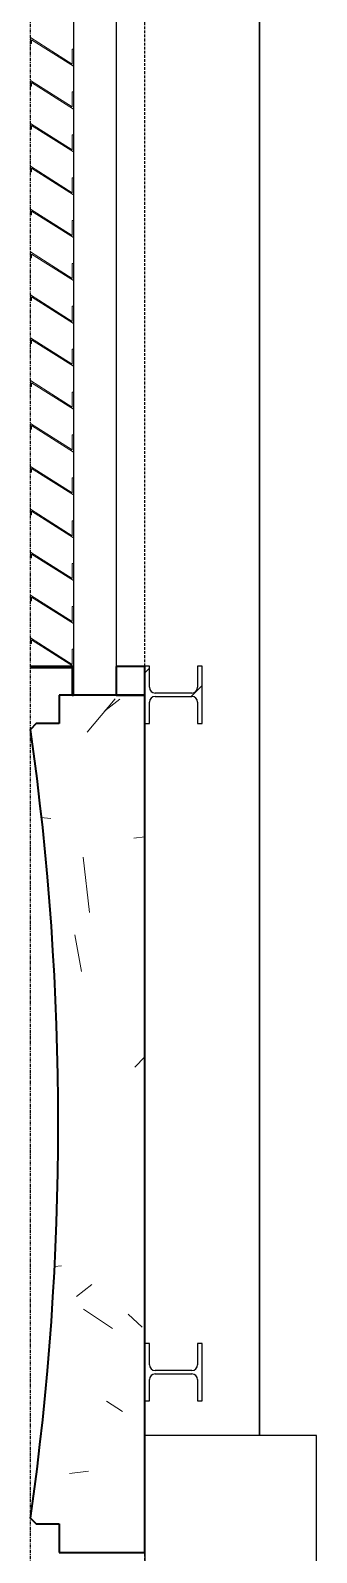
# Model space of a CAD drawing. Header units: millimetres. Extents: x -4391136 to -1798569, y -886572 to -291056.
# Drawn here: x -2673304 to -2672804, y -504083 to -501421 of the extents above; entities that cross this region are included whole.
import ezdxf

# ---------------------------------------------------------------- set-up
doc = ezdxf.new("R2010")
doc.units = ezdxf.units.MM
doc.linetypes.add('Xref-C-1-PP17-AR-2214-01-B$0$DPA_Grid _ Level 100', pattern=[10, 5.5, -1.6, 1.3, -1.6])
doc.linetypes.add('Xref-C-1-PP17-AR-2214-01-B$0$Hidden', pattern=[7.1438, 4.7625, -2.3813])
doc.layers.add('000 - 0_HIDE_OBJ_FRAMING_DEF_DIMS', color=7, linetype='Continuous', plot=False)
for name, color, linetype in [('Xref-C-1-PP17-AR-2214-01-B$0$A-COLS', 7, 'Continuous'), ('Xref-C-1-PP17-AR-2214-01-B$0$A-COLS-E', 7, 'Continuous'), ('Xref-C-1-PP17-AR-2214-01-B$0$A-DETL-MBND', 7, 'Xref-C-1-PP17-AR-2214-01-B$0$Hidden'), ('Xref-C-1-PP17-AR-2214-01-B$0$A-FLOR-E', 7, 'Continuous'), ('Xref-C-1-PP17-AR-2214-01-B$0$A-GENM', 7, 'Continuous'), ('Xref-C-1-PP17-AR-2214-01-B$0$A-GLAZ-CURT', 7, 'Continuous'), ('Xref-C-1-PP17-AR-2214-01-B$0$S-COLS', 7, 'Continuous'), ('Xref-C-1-PP17-AR-2214-01-B$0$S-COLS-E', 7, 'Continuous'), ('Xref-C-1-PP17-AR-2214-01-B$0$WALL-E', 7, 'Continuous')]:
    doc.layers.add(name, color=color, linetype=linetype)

# ---------------------------------------------------------------- blocks, each defined once
blk = doc.blocks.new('Xref-C-1-PP17-AR-2214-01-B$0$H-Wide Flange-Column - H100x100x17_2-31208565-ENTRANCE 2 - LOWER ROOF FLOOR PLAN01-flat-1')
at = {"layer": 'Xref-C-1-PP17-AR-2214-01-B$0$S-COLS', "color": 7}
for p, q in [((-42, 50), (-50, 50)), ((-50, 50), (-50, -50)), ((-42, 13), (-42, 50)), ((50, 50), (42, 50)), ((42, 50), (42, 13)), ((50, -50), (50, 50)), ((32, 3), (-32, 3)), ((-42, -50), (-42, -13)), ((-32, -3), (32, -3)), ((42, -13), (42, -50)), ((-50, -50), (-42, -50)), ((42, -50), (50, -50))]:
    blk.add_line(p, q, dxfattribs=at)
for centre, start, end in [((-32, 13), 180, 270), ((32, 13), 270, 0), ((-32, -13), 90, 180), ((32, -13), 0, 90)]:
    blk.add_arc(centre, 10, start, end, dxfattribs=at)
blk = doc.blocks.new('Xref-C-1-PP17-AR-2214-01-B$0$H-Wide Flange-Column - H100x100x17_2-31208578-ENTRANCE 2 - LOWER ROOF FLOOR PLAN01-flat-1')
at = {"layer": 'Xref-C-1-PP17-AR-2214-01-B$0$S-COLS-E', "lineweight": 9}
h = blk.add_hatch(dxfattribs=at)
h.set_pattern_fill('ACET-2D-FP_37', angle=270, style=0, pattern_type=2)
h.set_pattern_definition([(45, (2739892.75, 502582.94), (-251.44717, 251.44717), []), (45, (2739892.75, 502963.94), (-251.44717, 251.44717), [])])
h.paths.add_polyline_path([(42, -50), (50, -50), (50, 50), (42, 50), (42, 13), (39.1, 5.9), (32, 3), (-32, 3), (-39.1, 5.9), (-42, 13), (-42, 50), (-50, 50), (-50, -50), (-42, -50), (-42, -13), (-39.1, -5.9), (-32, -3), (32, -3), (39.1, -5.9), (42, -13)])
at = {"layer": 'Xref-C-1-PP17-AR-2214-01-B$0$S-COLS', "color": 7}
for p, q in [((-42, 50), (-50, 50)), ((-50, 50), (-50, -50)), ((-42, 13), (-42, 50)), ((50, 50), (42, 50)), ((42, 50), (42, 13)), ((50, -50), (50, 50)), ((32, 3), (-32, 3)), ((-42, -50), (-42, -13)), ((-32, -3), (32, -3)), ((42, -13), (42, -50)), ((-50, -50), (-42, -50)), ((42, -50), (50, -50))]:
    blk.add_line(p, q, dxfattribs=at)
for centre, start, end in [((-32, 13), 180, 270), ((32, 13), 270, 0), ((-32, -13), 90, 180), ((32, -13), 0, 90)]:
    blk.add_arc(centre, 10, start, end, dxfattribs=at)
blk = doc.blocks.new('Xref-C-1-PP17-AR-2214-01-B$0$GM_Louver Grill Vertical Z1 - Z Profile-V67-ENTRANCE 2 - LOWER ROOF FLOOR PLAN01-flat-20')
at = {"layer": 'Xref-C-1-PP17-AR-2214-01-B$0$A-GENM', "color": 7, "lineweight": 9}
for p, q in [((-2, 3.7), (-75, 50)), ((-75, 50), (-75, 40)), ((-75, 40), (-73, 40)), ((-73, 40), (-73, 46.4)), ((-73, 46.4), (0, 0.1)), ((0, 30), (-2, 30)), ((-2, 30), (-2, 3.7)), ((0, 0.1), (0, 30))]:
    blk.add_line(p, q, dxfattribs=at)
blk = doc.blocks.new('Xref-C-1-PP17-AR-2214-01-B$0$GM_Louver Grill Vertical Z1 - Z Profile-V67-ENTRANCE 2 - LOWER ROOF FLOOR PLAN01-flat-22')
at = {"layer": 'Xref-C-1-PP17-AR-2214-01-B$0$A-GENM', "color": 7, "lineweight": 9}
for p, q in [((-2, 3.7), (-75, 50)), ((-75, 50), (-75, 40)), ((-75, 40), (-73, 40)), ((-73, 40), (-73, 46.4)), ((-73, 46.4), (0, 0.1)), ((0, 30), (-2, 30)), ((-2, 30), (-2, 3.7)), ((0, 0.1), (0, 30))]:
    blk.add_line(p, q, dxfattribs=at)
blk = doc.blocks.new('Xref-C-1-PP17-AR-2214-01-B$0$GM_Louver Grill Vertical Z1 - Z Profile-V67-ENTRANCE 2 - LOWER ROOF FLOOR PLAN01-flat-23')
at = {"layer": 'Xref-C-1-PP17-AR-2214-01-B$0$A-GENM', "color": 7, "lineweight": 9}
for p, q in [((-2, 3.7), (-75, 50)), ((-75, 50), (-75, 40)), ((-75, 40), (-73, 40)), ((-73, 40), (-73, 46.4)), ((-73, 46.4), (0, 0.1)), ((0, 30), (-2, 30)), ((-2, 30), (-2, 3.7)), ((0, 0.1), (0, 30))]:
    blk.add_line(p, q, dxfattribs=at)
blk = doc.blocks.new('Xref-C-1-PP17-AR-2214-01-B$0$GM_Louver Grill Vertical Z1 - Z Profile-V67-ENTRANCE 2 - LOWER ROOF FLOOR PLAN01-flat-24')
at = {"layer": 'Xref-C-1-PP17-AR-2214-01-B$0$A-GENM', "color": 7, "lineweight": 9}
for p, q in [((-2, 3.7), (-75, 50)), ((-75, 50), (-75, 40)), ((-75, 40), (-73, 40)), ((-73, 40), (-73, 46.4)), ((-73, 46.4), (0, 0.1)), ((0, 30), (-2, 30)), ((-2, 30), (-2, 3.7)), ((0, 0.1), (0, 30))]:
    blk.add_line(p, q, dxfattribs=at)
blk = doc.blocks.new('Xref-C-1-PP17-AR-2214-01-B$0$GM_Louver Grill Vertical Z1 - Z Profile-V67-ENTRANCE 2 - LOWER ROOF FLOOR PLAN01-flat-25')
at = {"layer": 'Xref-C-1-PP17-AR-2214-01-B$0$A-GENM', "color": 7, "lineweight": 9}
for p, q in [((-2, 3.7), (-75, 50)), ((-75, 50), (-75, 40)), ((-75, 40), (-73, 40)), ((-73, 40), (-73, 46.4)), ((-73, 46.4), (0, 0.1)), ((0, 30), (-2, 30)), ((-2, 30), (-2, 3.7)), ((0, 0.1), (0, 30))]:
    blk.add_line(p, q, dxfattribs=at)
blk = doc.blocks.new('Xref-C-1-PP17-AR-2214-01-B$0$GM_Louver Grill Vertical Z1 - Z Profile-V67-ENTRANCE 2 - LOWER ROOF FLOOR PLAN01-flat-26')
at = {"layer": 'Xref-C-1-PP17-AR-2214-01-B$0$A-GENM', "color": 7, "lineweight": 9}
for p, q in [((-2, 3.7), (-75, 50)), ((-75, 50), (-75, 40)), ((-75, 40), (-73, 40)), ((-73, 40), (-73, 46.4)), ((-73, 46.4), (0, 0.1)), ((0, 30), (-2, 30)), ((-2, 30), (-2, 3.7)), ((0, 0.1), (0, 30))]:
    blk.add_line(p, q, dxfattribs=at)
blk = doc.blocks.new('Xref-C-1-PP17-AR-2214-01-B$0$GM_Louver Grill Vertical Z1 - Z Profile-V67-ENTRANCE 2 - LOWER ROOF FLOOR PLAN01-flat-27')
at = {"layer": 'Xref-C-1-PP17-AR-2214-01-B$0$A-GENM', "color": 7, "lineweight": 9}
for p, q in [((-2, 3.7), (-75, 50)), ((-75, 50), (-75, 40)), ((-75, 40), (-73, 40)), ((-73, 40), (-73, 46.4)), ((-73, 46.4), (0, 0.1)), ((0, 30), (-2, 30)), ((-2, 30), (-2, 3.7)), ((0, 0.1), (0, 30))]:
    blk.add_line(p, q, dxfattribs=at)
blk = doc.blocks.new('Xref-C-1-PP17-AR-2214-01-B$0$GM_Louver Grill Vertical Z1 - Z Profile-V67-ENTRANCE 2 - LOWER ROOF FLOOR PLAN01-flat-28')
at = {"layer": 'Xref-C-1-PP17-AR-2214-01-B$0$A-GENM', "color": 7, "lineweight": 9}
for p, q in [((-2, 3.7), (-75, 50)), ((-75, 50), (-75, 40)), ((-75, 40), (-73, 40)), ((-73, 40), (-73, 46.4)), ((-73, 46.4), (0, 0.1)), ((0, 30), (-2, 30)), ((-2, 30), (-2, 3.7)), ((0, 0.1), (0, 30))]:
    blk.add_line(p, q, dxfattribs=at)
blk = doc.blocks.new('Xref-C-1-PP17-AR-2214-01-B$0$GM_Louver Grill Vertical Z1 - Z Profile-V67-ENTRANCE 2 - LOWER ROOF FLOOR PLAN01-flat-29')
at = {"layer": 'Xref-C-1-PP17-AR-2214-01-B$0$A-GENM', "color": 7, "lineweight": 9}
for p, q in [((-2, 3.7), (-75, 50)), ((-75, 50), (-75, 40)), ((-75, 40), (-73, 40)), ((-73, 40), (-73, 46.4)), ((-73, 46.4), (0, 0.1)), ((0, 30), (-2, 30)), ((-2, 30), (-2, 3.7)), ((0, 0.1), (0, 30))]:
    blk.add_line(p, q, dxfattribs=at)
blk = doc.blocks.new('Xref-C-1-PP17-AR-2214-01-B$0$GM_Louver Grill Vertical Z1 - Z Profile-V67-ENTRANCE 2 - LOWER ROOF FLOOR PLAN01-flat-30')
at = {"layer": 'Xref-C-1-PP17-AR-2214-01-B$0$A-GENM', "color": 7, "lineweight": 9}
for p, q in [((-2, 3.7), (-75, 50)), ((-75, 50), (-75, 40)), ((-75, 40), (-73, 40)), ((-73, 40), (-73, 46.4)), ((-73, 46.4), (0, 0.1)), ((0, 30), (-2, 30)), ((-2, 30), (-2, 3.7)), ((0, 0.1), (0, 30))]:
    blk.add_line(p, q, dxfattribs=at)
blk = doc.blocks.new('Xref-C-1-PP17-AR-2214-01-B$0$GM_Louver Grill Vertical Z1 - Z Profile-V67-ENTRANCE 2 - LOWER ROOF FLOOR PLAN01-flat-31')
at = {"layer": 'Xref-C-1-PP17-AR-2214-01-B$0$A-GENM', "color": 7, "lineweight": 9}
for p, q in [((-2, 3.7), (-75, 50)), ((-75, 50), (-75, 40)), ((-75, 40), (-73, 40)), ((-73, 40), (-73, 46.4)), ((-73, 46.4), (0, 0.1)), ((0, 30), (-2, 30)), ((-2, 30), (-2, 3.7)), ((0, 0.1), (0, 30))]:
    blk.add_line(p, q, dxfattribs=at)
blk = doc.blocks.new('Xref-C-1-PP17-AR-2214-01-B$0$GM_Louver Grill Vertical Z1 - Z Profile-V67-ENTRANCE 2 - LOWER ROOF FLOOR PLAN01-flat-32')
at = {"layer": 'Xref-C-1-PP17-AR-2214-01-B$0$A-GENM', "color": 7, "lineweight": 9}
for p, q in [((-2, 3.7), (-75, 50)), ((-75, 50), (-75, 40)), ((-75, 40), (-73, 40)), ((-73, 40), (-73, 46.4)), ((-73, 46.4), (0, 0.1)), ((0, 30), (-2, 30)), ((-2, 30), (-2, 3.7)), ((0, 0.1), (0, 30))]:
    blk.add_line(p, q, dxfattribs=at)
blk = doc.blocks.new('Xref-C-1-PP17-AR-2214-01-B$0$GM_Louver Grill Vertical Z1 - Z Profile-V67-ENTRANCE 2 - LOWER ROOF FLOOR PLAN01-flat-33')
at = {"layer": 'Xref-C-1-PP17-AR-2214-01-B$0$A-GENM', "color": 7, "lineweight": 9}
for p, q in [((-2, 3.7), (-75, 50)), ((-75, 50), (-75, 40)), ((-75, 40), (-73, 40)), ((-73, 40), (-73, 46.4)), ((-73, 46.4), (0, 0.1)), ((0, 30), (-2, 30)), ((-2, 30), (-2, 3.7)), ((0, 0.1), (0, 30))]:
    blk.add_line(p, q, dxfattribs=at)
blk = doc.blocks.new('Xref-C-1-PP17-AR-2214-01-B$0$GM_Louver Grill Vertical Z1 - Z Profile-V67-ENTRANCE 2 - LOWER ROOF FLOOR PLAN01-flat-34')
at = {"layer": 'Xref-C-1-PP17-AR-2214-01-B$0$A-GENM', "color": 7, "lineweight": 9}
for p, q in [((-2, 3.7), (-75, 50)), ((-75, 50), (-75, 40)), ((-75, 40), (-73, 40)), ((-73, 40), (-73, 46.4)), ((-73, 46.4), (0, 0.1)), ((0, 30), (-2, 30)), ((-2, 30), (-2, 3.7)), ((0, 0.1), (0, 30))]:
    blk.add_line(p, q, dxfattribs=at)
blk = doc.blocks.new('Xref-C-1-PP17-AR-2214-01-B$0$GM_Louver Grill Vertical Z1 - Z Profile-V67-ENTRANCE 2 - LOWER ROOF FLOOR PLAN01-flat-35')
at = {"layer": 'Xref-C-1-PP17-AR-2214-01-B$0$A-GENM', "color": 7, "lineweight": 9}
for p, q in [((-2, 3.7), (-75, 50)), ((-75, 50), (-75, 40)), ((-75, 40), (-73, 40)), ((-73, 40), (-73, 46.4)), ((-73, 46.4), (0, 0.1)), ((0, 30), (-2, 30)), ((-2, 30), (-2, 3.7)), ((0, 0.1), (0, 30))]:
    blk.add_line(p, q, dxfattribs=at)
blk = doc.blocks.new('Xref-C-1-PP17-AR-2214-01-B$0$GM_Louver Grill Vertical Z1 - Z Profile-27946408-ENTRANCE 2 - LOWER ROOF FLOOR PLAN01-flat-20')
at = {"layer": 'Xref-C-1-PP17-AR-2214-01-B$0$A-GENM', "color": 7, "lineweight": 9}
for p, q in [((-2, 3.7), (-75, 50)), ((-75, 50), (-75, 40)), ((-75, 40), (-75, 50)), ((-75, 50), (-2, 3.7)), ((-75, 40), (-73, 40)), ((-73, 40), (-75, 40)), ((-73, 40), (-73, 46.4)), ((-73, 46.4), (0, 0.1)), ((0, 0.1), (-73, 46.4)), ((-73, 46.4), (-73, 40)), ((0, 30), (-2, 30)), ((-2, 30), (-2, 3.7)), ((-2, 3.7), (-2, 30)), ((-2, 30), (0, 30)), ((0, 0.1), (0, 30)), ((0, 30), (0, 0.1))]:
    blk.add_line(p, q, dxfattribs=at)
blk = doc.blocks.new('Xref-C-1-PP17-AR-2214-01-B$0$GM_Louver Grill Vertical Z1 - Z Profile-27946408-ENTRANCE 2 - LOWER ROOF FLOOR PLAN01-flat-22')
at = {"layer": 'Xref-C-1-PP17-AR-2214-01-B$0$A-GENM', "color": 7, "lineweight": 9}
for p, q in [((-2, 3.7), (-75, 50)), ((-75, 50), (-75, 40)), ((-75, 40), (-75, 50)), ((-75, 50), (-2, 3.7)), ((-75, 40), (-73, 40)), ((-73, 40), (-75, 40)), ((-73, 40), (-73, 46.4)), ((-73, 46.4), (0, 0.1)), ((0, 0.1), (-73, 46.4)), ((-73, 46.4), (-73, 40)), ((0, 30), (-2, 30)), ((-2, 30), (-2, 3.7)), ((-2, 3.7), (-2, 30)), ((-2, 30), (0, 30)), ((0, 0.1), (0, 30)), ((0, 30), (0, 0.1))]:
    blk.add_line(p, q, dxfattribs=at)
blk = doc.blocks.new('Xref-C-1-PP17-AR-2214-01-B$0$GM_Louver Grill Vertical Z1 - Z Profile-27946408-ENTRANCE 2 - LOWER ROOF FLOOR PLAN01-flat-23')
at = {"layer": 'Xref-C-1-PP17-AR-2214-01-B$0$A-GENM', "color": 7, "lineweight": 9}
for p, q in [((-2, 3.7), (-75, 50)), ((-75, 50), (-75, 40)), ((-75, 40), (-75, 50)), ((-75, 50), (-2, 3.7)), ((-75, 40), (-73, 40)), ((-73, 40), (-75, 40)), ((-73, 40), (-73, 46.4)), ((-73, 46.4), (0, 0.1)), ((0, 0.1), (-73, 46.4)), ((-73, 46.4), (-73, 40)), ((0, 30), (-2, 30)), ((-2, 30), (-2, 3.7)), ((-2, 3.7), (-2, 30)), ((-2, 30), (0, 30)), ((0, 0.1), (0, 30)), ((0, 30), (0, 0.1))]:
    blk.add_line(p, q, dxfattribs=at)
blk = doc.blocks.new('Xref-C-1-PP17-AR-2214-01-B$0$GM_Louver Grill Vertical Z1 - Z Profile-27946408-ENTRANCE 2 - LOWER ROOF FLOOR PLAN01-flat-24')
at = {"layer": 'Xref-C-1-PP17-AR-2214-01-B$0$A-GENM', "color": 7, "lineweight": 9}
for p, q in [((-2, 3.7), (-75, 50)), ((-75, 50), (-75, 40)), ((-75, 40), (-75, 50)), ((-75, 50), (-2, 3.7)), ((-75, 40), (-73, 40)), ((-73, 40), (-75, 40)), ((-73, 40), (-73, 46.4)), ((-73, 46.4), (0, 0.1)), ((0, 0.1), (-73, 46.4)), ((-73, 46.4), (-73, 40)), ((0, 30), (-2, 30)), ((-2, 30), (-2, 3.7)), ((-2, 3.7), (-2, 30)), ((-2, 30), (0, 30)), ((0, 0.1), (0, 30)), ((0, 30), (0, 0.1))]:
    blk.add_line(p, q, dxfattribs=at)
blk = doc.blocks.new('Xref-C-1-PP17-AR-2214-01-B$0$GM_Louver Grill Vertical Z1 - Z Profile-27946408-ENTRANCE 2 - LOWER ROOF FLOOR PLAN01-flat-25')
at = {"layer": 'Xref-C-1-PP17-AR-2214-01-B$0$A-GENM', "color": 7, "lineweight": 9}
for p, q in [((-2, 3.7), (-75, 50)), ((-75, 50), (-75, 40)), ((-75, 40), (-75, 50)), ((-75, 50), (-2, 3.7)), ((-75, 40), (-73, 40)), ((-73, 40), (-75, 40)), ((-73, 40), (-73, 46.4)), ((-73, 46.4), (0, 0.1)), ((0, 0.1), (-73, 46.4)), ((-73, 46.4), (-73, 40)), ((0, 30), (-2, 30)), ((-2, 30), (-2, 3.7)), ((-2, 3.7), (-2, 30)), ((-2, 30), (0, 30)), ((0, 0.1), (0, 30)), ((0, 30), (0, 0.1))]:
    blk.add_line(p, q, dxfattribs=at)
blk = doc.blocks.new('Xref-C-1-PP17-AR-2214-01-B$0$GM_Louver Grill Vertical Z1 - Z Profile-27946408-ENTRANCE 2 - LOWER ROOF FLOOR PLAN01-flat-26')
at = {"layer": 'Xref-C-1-PP17-AR-2214-01-B$0$A-GENM', "color": 7, "lineweight": 9}
for p, q in [((-2, 3.7), (-75, 50)), ((-75, 50), (-75, 40)), ((-75, 40), (-75, 50)), ((-75, 50), (-2, 3.7)), ((-75, 40), (-73, 40)), ((-73, 40), (-75, 40)), ((-73, 40), (-73, 46.4)), ((-73, 46.4), (0, 0.1)), ((0, 0.1), (-73, 46.4)), ((-73, 46.4), (-73, 40)), ((0, 30), (-2, 30)), ((-2, 30), (-2, 3.7)), ((-2, 3.7), (-2, 30)), ((-2, 30), (0, 30)), ((0, 0.1), (0, 30)), ((0, 30), (0, 0.1))]:
    blk.add_line(p, q, dxfattribs=at)
blk = doc.blocks.new('Xref-C-1-PP17-AR-2214-01-B$0$GM_Louver Grill Vertical Z1 - Z Profile-27946408-ENTRANCE 2 - LOWER ROOF FLOOR PLAN01-flat-27')
at = {"layer": 'Xref-C-1-PP17-AR-2214-01-B$0$A-GENM', "color": 7, "lineweight": 9}
for p, q in [((-2, 3.7), (-75, 50)), ((-75, 50), (-75, 40)), ((-75, 40), (-75, 50)), ((-75, 50), (-2, 3.7)), ((-75, 40), (-73, 40)), ((-73, 40), (-75, 40)), ((-73, 40), (-73, 46.4)), ((-73, 46.4), (0, 0.1)), ((0, 0.1), (-73, 46.4)), ((-73, 46.4), (-73, 40)), ((0, 30), (-2, 30)), ((-2, 30), (-2, 3.7)), ((-2, 3.7), (-2, 30)), ((-2, 30), (0, 30)), ((0, 0.1), (0, 30)), ((0, 30), (0, 0.1))]:
    blk.add_line(p, q, dxfattribs=at)
blk = doc.blocks.new('Xref-C-1-PP17-AR-2214-01-B$0$GM_Louver Grill Vertical Z1 - Z Profile-27946408-ENTRANCE 2 - LOWER ROOF FLOOR PLAN01-flat-28')
at = {"layer": 'Xref-C-1-PP17-AR-2214-01-B$0$A-GENM', "color": 7, "lineweight": 9}
for p, q in [((-2, 3.7), (-75, 50)), ((-75, 50), (-75, 40)), ((-75, 40), (-75, 50)), ((-75, 50), (-2, 3.7)), ((-75, 40), (-73, 40)), ((-73, 40), (-75, 40)), ((-73, 40), (-73, 46.4)), ((-73, 46.4), (0, 0.1)), ((0, 0.1), (-73, 46.4)), ((-73, 46.4), (-73, 40)), ((0, 30), (-2, 30)), ((-2, 30), (-2, 3.7)), ((-2, 3.7), (-2, 30)), ((-2, 30), (0, 30)), ((0, 0.1), (0, 30)), ((0, 30), (0, 0.1))]:
    blk.add_line(p, q, dxfattribs=at)
blk = doc.blocks.new('Xref-C-1-PP17-AR-2214-01-B$0$GM_Louver Grill Vertical Z1 - Z Profile-27946408-ENTRANCE 2 - LOWER ROOF FLOOR PLAN01-flat-29')
at = {"layer": 'Xref-C-1-PP17-AR-2214-01-B$0$A-GENM', "color": 7, "lineweight": 9}
for p, q in [((-2, 3.7), (-75, 50)), ((-75, 50), (-75, 40)), ((-75, 40), (-75, 50)), ((-75, 50), (-2, 3.7)), ((-75, 40), (-73, 40)), ((-73, 40), (-75, 40)), ((-73, 40), (-73, 46.4)), ((-73, 46.4), (0, 0.1)), ((0, 0.1), (-73, 46.4)), ((-73, 46.4), (-73, 40)), ((0, 30), (-2, 30)), ((-2, 30), (-2, 3.7)), ((-2, 3.7), (-2, 30)), ((-2, 30), (0, 30)), ((0, 0.1), (0, 30)), ((0, 30), (0, 0.1))]:
    blk.add_line(p, q, dxfattribs=at)
blk = doc.blocks.new('Xref-C-1-PP17-AR-2214-01-B$0$GM_Louver Grill Vertical Z1 - Z Profile-27946408-ENTRANCE 2 - LOWER ROOF FLOOR PLAN01-flat-30')
at = {"layer": 'Xref-C-1-PP17-AR-2214-01-B$0$A-GENM', "color": 7, "lineweight": 9}
for p, q in [((-2, 3.7), (-75, 50)), ((-75, 50), (-75, 40)), ((-75, 40), (-75, 50)), ((-75, 50), (-2, 3.7)), ((-75, 40), (-73, 40)), ((-73, 40), (-75, 40)), ((-73, 40), (-73, 46.4)), ((-73, 46.4), (0, 0.1)), ((0, 0.1), (-73, 46.4)), ((-73, 46.4), (-73, 40)), ((0, 30), (-2, 30)), ((-2, 30), (-2, 3.7)), ((-2, 3.7), (-2, 30)), ((-2, 30), (0, 30)), ((0, 0.1), (0, 30)), ((0, 30), (0, 0.1))]:
    blk.add_line(p, q, dxfattribs=at)
blk = doc.blocks.new('Xref-C-1-PP17-AR-2214-01-B$0$GM_Louver Grill Vertical Z1 - Z Profile-27946408-ENTRANCE 2 - LOWER ROOF FLOOR PLAN01-flat-31')
at = {"layer": 'Xref-C-1-PP17-AR-2214-01-B$0$A-GENM', "color": 7, "lineweight": 9}
for p, q in [((-2, 3.7), (-75, 50)), ((-75, 50), (-75, 40)), ((-75, 40), (-75, 50)), ((-75, 50), (-2, 3.7)), ((-75, 40), (-73, 40)), ((-73, 40), (-75, 40)), ((-73, 40), (-73, 46.4)), ((-73, 46.4), (0, 0.1)), ((0, 0.1), (-73, 46.4)), ((-73, 46.4), (-73, 40)), ((0, 30), (-2, 30)), ((-2, 30), (-2, 3.7)), ((-2, 3.7), (-2, 30)), ((-2, 30), (0, 30)), ((0, 0.1), (0, 30)), ((0, 30), (0, 0.1))]:
    blk.add_line(p, q, dxfattribs=at)
blk = doc.blocks.new('Xref-C-1-PP17-AR-2214-01-B$0$GM_Louver Grill Vertical Z1 - Z Profile-27946408-ENTRANCE 2 - LOWER ROOF FLOOR PLAN01-flat-32')
at = {"layer": 'Xref-C-1-PP17-AR-2214-01-B$0$A-GENM', "color": 7, "lineweight": 9}
for p, q in [((-2, 3.7), (-75, 50)), ((-75, 50), (-75, 40)), ((-75, 40), (-75, 50)), ((-75, 50), (-2, 3.7)), ((-75, 40), (-73, 40)), ((-73, 40), (-75, 40)), ((-73, 40), (-73, 46.4)), ((-73, 46.4), (0, 0.1)), ((0, 0.1), (-73, 46.4)), ((-73, 46.4), (-73, 40)), ((0, 30), (-2, 30)), ((-2, 30), (-2, 3.7)), ((-2, 3.7), (-2, 30)), ((-2, 30), (0, 30)), ((0, 0.1), (0, 30)), ((0, 30), (0, 0.1))]:
    blk.add_line(p, q, dxfattribs=at)
blk = doc.blocks.new('Xref-C-1-PP17-AR-2214-01-B$0$GM_Louver Grill Vertical Z1 - Z Profile-27946408-ENTRANCE 2 - LOWER ROOF FLOOR PLAN01-flat-33')
at = {"layer": 'Xref-C-1-PP17-AR-2214-01-B$0$A-GENM', "color": 7, "lineweight": 9}
for p, q in [((-2, 3.7), (-75, 50)), ((-75, 50), (-75, 40)), ((-75, 40), (-75, 50)), ((-75, 50), (-2, 3.7)), ((-75, 40), (-73, 40)), ((-73, 40), (-75, 40)), ((-73, 40), (-73, 46.4)), ((-73, 46.4), (0, 0.1)), ((0, 0.1), (-73, 46.4)), ((-73, 46.4), (-73, 40)), ((0, 30), (-2, 30)), ((-2, 30), (-2, 3.7)), ((-2, 3.7), (-2, 30)), ((-2, 30), (0, 30)), ((0, 0.1), (0, 30)), ((0, 30), (0, 0.1))]:
    blk.add_line(p, q, dxfattribs=at)
blk = doc.blocks.new('Xref-C-1-PP17-AR-2214-01-B$0$GM_Louver Grill Vertical Z1 - Z Profile-27946408-ENTRANCE 2 - LOWER ROOF FLOOR PLAN01-flat-34')
at = {"layer": 'Xref-C-1-PP17-AR-2214-01-B$0$A-GENM', "color": 7, "lineweight": 9}
for p, q in [((-2, 3.7), (-75, 50)), ((-75, 50), (-75, 40)), ((-75, 40), (-75, 50)), ((-75, 50), (-2, 3.7)), ((-75, 40), (-73, 40)), ((-73, 40), (-75, 40)), ((-73, 40), (-73, 46.4)), ((-73, 46.4), (0, 0.1)), ((0, 0.1), (-73, 46.4)), ((-73, 46.4), (-73, 40)), ((0, 30), (-2, 30)), ((-2, 30), (-2, 3.7)), ((-2, 3.7), (-2, 30)), ((-2, 30), (0, 30)), ((0, 0.1), (0, 30)), ((0, 30), (0, 0.1))]:
    blk.add_line(p, q, dxfattribs=at)
blk = doc.blocks.new('Xref-C-1-PP17-AR-2214-01-B$0$GM_Louver Grill Vertical Z1 - Z Profile-27946408-ENTRANCE 2 - LOWER ROOF FLOOR PLAN01-flat-35')
at = {"layer": 'Xref-C-1-PP17-AR-2214-01-B$0$A-GENM', "color": 7, "lineweight": 9}
for p, q in [((-2, 3.7), (-75, 50)), ((-75, 50), (-75, 40)), ((-75, 40), (-75, 50)), ((-75, 50), (-2, 3.7)), ((-75, 40), (-73, 40)), ((-73, 40), (-75, 40)), ((-73, 40), (-73, 46.4)), ((-73, 46.4), (0, 0.1)), ((0, 0.1), (-73, 46.4)), ((-73, 46.4), (-73, 40)), ((0, 30), (-2, 30)), ((-2, 30), (-2, 3.7)), ((-2, 3.7), (-2, 30)), ((-2, 30), (0, 30)), ((0, 0.1), (0, 30)), ((0, 30), (0, 0.1))]:
    blk.add_line(p, q, dxfattribs=at)
blk = doc.blocks.new('Xref-C-1-PP17-AR-2214-01-B$0$DPA_Curved type A - Curved Type A-V62-ENTRANCE 2 - LOWER ROOF FLOOR PLAN01-flat-1')
at = {"layer": 'Xref-C-1-PP17-AR-2214-01-B$0$A-GLAZ-CURT', "lineweight": 9}
h = blk.add_hatch(dxfattribs=at)
h.set_pattern_fill('ACET-2D-FP_36', angle=90, style=0, pattern_type=2)
h.set_pattern_definition([(50, (2739942.75, 503333.4), (-459.03375, 385.17505), [76.2, -838.2]), (355, (2739942.75, 503333.4), (65.28253, 746.1827), [60.96, -670.56]), (100.451, (2740003.5, 503328.1), (-693.383, -127.89768), [64.76, -712.36]), (46.184, (2739942.75, 503536.6), (-648.5725, 622.30642), [114.3, -1257.3]), (96.636, (2740033.1, 503522.6), (-1050.5343, -122.21992), [97.14, -1068.54]), (351.184, (2739942.7, 503536.6), (172.19714, 1110.27497), [91.44, -1005.84]), (21, (2740044.35, 503485.8), (-214.74339, 559.42566), [76.2, -838.2]), (326, (2740044.35, 503485.8), (418.85394, 620.9765), [60.96, -670.56]), (71.451, (2740094.9, 503451.7), (-668.45247, 224.29692), [64.76, -712.36]), (37.5, (2739942.75, 503333.4), (-158.769242, 206.912105), [33.528, -628.904, 33.528, -1320.292]), (37.5, (2739942.75, 503333.4), (-158.769242, 206.912105), [-695.96, -647.192, 33.528, -639.572]), (7.5, (2739942.75, 503333.4), (-47.303606, 359.30656), [33.528, -354.584, 33.528, -870.204]), (7.5, (2739942.75, 503333.4), (-47.303606, 359.30656), [-421.64, -613.664, 33.528, -223.012]), (327.5, (2739716.18, 503333.4), (146.191164, 229.474162), [33.528, -220.472, -1844.04]), (327.5, (2739716.18, 503333.4), (146.191164, 229.474162), [-254, 33.528, -758.952, -1051.56]), (327.5, (2739716.18, 503333.4), (146.191164, 229.474162), [-1046.48, 33.528, -1018.032]), (317.5, (2739614.6, 503333.4), (321.09789, 350.41686), [33.528, -296.672, 33.528, -1239.52]), (317.5, (2739614.6, 503333.4), (321.09789, 350.41686), [-363.728, -492.76, 33.528, -713.232])])
h.paths.add_polyline_path([(-150, -750), (0, -750), (0, 750), (-150, 750), (-150, 700), (-190, 700), (-200, 690), (-173.1, 460.8), (-156.9, 230.7), (-151.5, 0), (-156.9, -230.7), (-173.1, -460.8), (-200, -690), (-190, -700), (-150, -700)])
at = {"layer": 'Xref-C-1-PP17-AR-2214-01-B$0$A-GLAZ-CURT', "color": 7, "lineweight": 35}
for p, q in [((0, 750), (-150, 750)), ((-150, 750), (-150, 700)), ((0, -750), (0, 750)), ((-190, 700), (-200, 690)), ((-150, 700), (-190, 700)), ((-200, -690), (-190, -700)), ((-190, -700), (-150, -700)), ((-150, -700), (-150, -750)), ((-150, -750), (0, -750))]:
    blk.add_line(p, q, dxfattribs=at)
blk.add_arc((-5080.2, 0), 4928.8, 351.9525, 8.0475, dxfattribs=at)
blk = doc.blocks.new('Xref-C-1-PP17-AR-2214-01-B$0$DPA-AR_Rectangular - 300x500-V38-ENTRANCE 2 - LOWER ROOF FLOOR PLAN01-flat-1')
at = {"layer": 'Xref-C-1-PP17-AR-2214-01-B$0$A-COLS-E', "lineweight": 9}
h = blk.add_hatch(dxfattribs=at)
h.set_pattern_fill('ACET-2D-FP_22', style=0, pattern_type=2)
h.set_pattern_definition([(50, (2739792.75, 504128.95), (-459.03375, 385.17505), [76.2, -838.2]), (355, (2739792.75, 504128.95), (65.28253, 746.1827), [60.96, -670.56]), (100.451, (2739853.5, 504123.6), (-693.383, -127.89768), [64.76, -712.36]), (46.184, (2739792.75, 504332.15), (-648.5725, 622.30642), [114.3, -1257.3]), (96.636, (2739883.1, 504318.1), (-1050.5343, -122.21992), [97.14, -1068.54]), (351.184, (2739792.7, 504332.1), (172.19714, 1110.27497), [91.44, -1005.84]), (21, (2739894.35, 504281.35), (-214.74339, 559.42566), [76.2, -838.2]), (326, (2739894.35, 504281.35), (418.85394, 620.9765), [60.96, -670.56]), (71.451, (2739944.9, 504247.26), (-668.45247, 224.29692), [64.76, -712.36]), (37.5, (2739792.75, 504128.95), (-158.769242, 206.912105), [33.528, -628.904, 33.528, -1320.292]), (37.5, (2739792.75, 504128.95), (-158.769242, 206.912105), [-695.96, -647.192, 33.528, -639.572]), (7.5, (2739792.75, 504128.95), (-47.303606, 359.30656), [33.528, -354.584, 33.528, -870.204]), (7.5, (2739792.75, 504128.95), (-47.303606, 359.30656), [-421.64, -613.664, 33.528, -223.012]), (327.5, (2739566.18, 504128.95), (146.191164, 229.474162), [33.528, -220.472, 33.528, -1810.512]), (327.5, (2739566.18, 504128.95), (146.191164, 229.474162), [-287.528, -758.952, 33.528, -1018.032]), (317.5, (2739464.6, 504128.95), (321.09789, 350.41686), [33.528, -296.672, 33.528, -1239.52]), (317.5, (2739464.6, 504128.95), (321.09789, 350.41686), [-363.728, -492.76, 33.528, -713.232])])
h.paths.add_polyline_path([(10.5, -250), (150, -250), (150, 250), (-150, 250), (-150, -250)])
at = {"layer": 'Xref-C-1-PP17-AR-2214-01-B$0$A-COLS', "color": 7}
for p, q in [((150, 250), (-150, 250)), ((-150, 250), (-150, -250)), ((150, -250), (150, 250)), ((-150, -250), (150, -250))]:
    blk.add_line(p, q, dxfattribs=at)
blk = doc.blocks.new('Xref-C-1-PP17-AR-2214-01-B$0$DPA_CP_Entrance Louver Grill Vertical - Louver Grill Vertical Z-27944501-ENTRANCE 2 - LOWER ROOF FLOOR PLAN01-flat-2')
at = {"layer": 'Xref-C-1-PP17-AR-2214-01-B$0$A-GLAZ-CURT', "color": 7, "lineweight": 35}
for p, q in [((-125, 750), (-127, 750)), ((-127, 750), (-127, 702)), ((-125, 700), (-125, 750)), ((-50, 750), (-50, 700)), ((0, 750), (-50, 750)), ((0, 700), (0, 750)), ((-127, 702), (-200, 702)), ((-200, 702), (-200, 700)), ((-200, 700), (-125, 700)), ((-50, 700), (0, 700)), ((-125, -700), (-200, -700)), ((-200, -700), (-200, -702)), ((-200, -702), (-127, -702)), ((-127, -702), (-127, -750)), ((-125, -750), (-125, -700)), ((-50, -700), (-50, -750)), ((0, -700), (-50, -700)), ((0, -750), (0, -700)), ((-127, -750), (-125, -750)), ((-50, -750), (0, -750))]:
    blk.add_line(p, q, dxfattribs=at)
at = {"layer": 'Xref-C-1-PP17-AR-2214-01-B$0$A-GLAZ-CURT', "color": 7}
for p, q in [((-125, 750), (-50, 750)), ((-125, 750), (-125, -750)), ((-50, 750), (-50, -750)), ((-50, -750), (-125, -750))]:
    blk.add_line(p, q, dxfattribs=at)
blk = doc.blocks.new('Xref-C-1-PP17-AR-2214-01-B')
at = {"layer": '000 - 0_HIDE_OBJ_FRAMING_DEF_DIMS', "color": 7, "linetype": 'Xref-C-1-PP17-AR-2214-01-B$0$DPA_Grid _ Level 100'}
blk.add_line((-2740142.7, -526124.6), (-2740142.7, -489632.9), dxfattribs=at)
at = {"layer": 'Xref-C-1-PP17-AR-2214-01-B$0$A-DETL-MBND', "color": 7}
blk.add_line((-2739942.7, -510083.9), (-2739942.7, -495678.9), dxfattribs=at)
at = {"layer": 'Xref-C-1-PP17-AR-2214-01-B$0$A-FLOR-E', "color": 7}
blk.add_line((-2739742.7, -503878.9), (-2739742.7, -498898.9), dxfattribs=at)
at = {"layer": 'Xref-C-1-PP17-AR-2214-01-B$0$WALL-E', "color": 7}
blk.add_line((-2739742.7, -498898.9), (-2739742.7, -503878.9), dxfattribs=at)
at = {"color": 7}
for name, p in [('Xref-C-1-PP17-AR-2214-01-B$0$DPA_CP_Entrance Louver Grill Vertical - Louver Grill Vertical Z-27944501-ENTRANCE 2 - LOWER ROOF FLOOR PLAN01-flat-2', (-2739942.7, -501833.4)), ('Xref-C-1-PP17-AR-2214-01-B$0$GM_Louver Grill Vertical Z1 - Z Profile-V67-ENTRANCE 2 - LOWER ROOF FLOOR PLAN01-flat-35', (-2740067.7, -501483.4)), ('Xref-C-1-PP17-AR-2214-01-B$0$GM_Louver Grill Vertical Z1 - Z Profile-27946408-ENTRANCE 2 - LOWER ROOF FLOOR PLAN01-flat-35', (-2740067.7, -501483.4)), ('Xref-C-1-PP17-AR-2214-01-B$0$GM_Louver Grill Vertical Z1 - Z Profile-V67-ENTRANCE 2 - LOWER ROOF FLOOR PLAN01-flat-34', (-2740067.7, -501558.4)), ('Xref-C-1-PP17-AR-2214-01-B$0$GM_Louver Grill Vertical Z1 - Z Profile-27946408-ENTRANCE 2 - LOWER ROOF FLOOR PLAN01-flat-34', (-2740067.7, -501558.4)), ('Xref-C-1-PP17-AR-2214-01-B$0$GM_Louver Grill Vertical Z1 - Z Profile-V67-ENTRANCE 2 - LOWER ROOF FLOOR PLAN01-flat-33', (-2740067.7, -501633.4)), ('Xref-C-1-PP17-AR-2214-01-B$0$GM_Louver Grill Vertical Z1 - Z Profile-27946408-ENTRANCE 2 - LOWER ROOF FLOOR PLAN01-flat-33', (-2740067.7, -501633.4)), ('Xref-C-1-PP17-AR-2214-01-B$0$GM_Louver Grill Vertical Z1 - Z Profile-V67-ENTRANCE 2 - LOWER ROOF FLOOR PLAN01-flat-32', (-2740067.7, -501708.4)), ('Xref-C-1-PP17-AR-2214-01-B$0$GM_Louver Grill Vertical Z1 - Z Profile-27946408-ENTRANCE 2 - LOWER ROOF FLOOR PLAN01-flat-32', (-2740067.7, -501708.4)), ('Xref-C-1-PP17-AR-2214-01-B$0$GM_Louver Grill Vertical Z1 - Z Profile-V67-ENTRANCE 2 - LOWER ROOF FLOOR PLAN01-flat-31', (-2740067.7, -501783.4)), ('Xref-C-1-PP17-AR-2214-01-B$0$GM_Louver Grill Vertical Z1 - Z Profile-27946408-ENTRANCE 2 - LOWER ROOF FLOOR PLAN01-flat-31', (-2740067.7, -501783.4)), ('Xref-C-1-PP17-AR-2214-01-B$0$GM_Louver Grill Vertical Z1 - Z Profile-V67-ENTRANCE 2 - LOWER ROOF FLOOR PLAN01-flat-30', (-2740067.7, -501858.4)), ('Xref-C-1-PP17-AR-2214-01-B$0$GM_Louver Grill Vertical Z1 - Z Profile-27946408-ENTRANCE 2 - LOWER ROOF FLOOR PLAN01-flat-30', (-2740067.7, -501858.4)), ('Xref-C-1-PP17-AR-2214-01-B$0$GM_Louver Grill Vertical Z1 - Z Profile-V67-ENTRANCE 2 - LOWER ROOF FLOOR PLAN01-flat-29', (-2740067.7, -501933.4)), ('Xref-C-1-PP17-AR-2214-01-B$0$GM_Louver Grill Vertical Z1 - Z Profile-27946408-ENTRANCE 2 - LOWER ROOF FLOOR PLAN01-flat-29', (-2740067.7, -501933.4)), ('Xref-C-1-PP17-AR-2214-01-B$0$GM_Louver Grill Vertical Z1 - Z Profile-V67-ENTRANCE 2 - LOWER ROOF FLOOR PLAN01-flat-28', (-2740067.7, -502008.4)), ('Xref-C-1-PP17-AR-2214-01-B$0$GM_Louver Grill Vertical Z1 - Z Profile-27946408-ENTRANCE 2 - LOWER ROOF FLOOR PLAN01-flat-28', (-2740067.7, -502008.4)), ('Xref-C-1-PP17-AR-2214-01-B$0$GM_Louver Grill Vertical Z1 - Z Profile-V67-ENTRANCE 2 - LOWER ROOF FLOOR PLAN01-flat-27', (-2740067.7, -502083.4)), ('Xref-C-1-PP17-AR-2214-01-B$0$GM_Louver Grill Vertical Z1 - Z Profile-27946408-ENTRANCE 2 - LOWER ROOF FLOOR PLAN01-flat-27', (-2740067.7, -502083.4)), ('Xref-C-1-PP17-AR-2214-01-B$0$GM_Louver Grill Vertical Z1 - Z Profile-V67-ENTRANCE 2 - LOWER ROOF FLOOR PLAN01-flat-26', (-2740067.7, -502158.4)), ('Xref-C-1-PP17-AR-2214-01-B$0$GM_Louver Grill Vertical Z1 - Z Profile-27946408-ENTRANCE 2 - LOWER ROOF FLOOR PLAN01-flat-26', (-2740067.7, -502158.4)), ('Xref-C-1-PP17-AR-2214-01-B$0$GM_Louver Grill Vertical Z1 - Z Profile-V67-ENTRANCE 2 - LOWER ROOF FLOOR PLAN01-flat-25', (-2740067.7, -502233.4)), ('Xref-C-1-PP17-AR-2214-01-B$0$GM_Louver Grill Vertical Z1 - Z Profile-27946408-ENTRANCE 2 - LOWER ROOF FLOOR PLAN01-flat-25', (-2740067.7, -502233.4)), ('Xref-C-1-PP17-AR-2214-01-B$0$GM_Louver Grill Vertical Z1 - Z Profile-V67-ENTRANCE 2 - LOWER ROOF FLOOR PLAN01-flat-24', (-2740067.7, -502308.4)), ('Xref-C-1-PP17-AR-2214-01-B$0$GM_Louver Grill Vertical Z1 - Z Profile-27946408-ENTRANCE 2 - LOWER ROOF FLOOR PLAN01-flat-24', (-2740067.7, -502308.4)), ('Xref-C-1-PP17-AR-2214-01-B$0$GM_Louver Grill Vertical Z1 - Z Profile-V67-ENTRANCE 2 - LOWER ROOF FLOOR PLAN01-flat-23', (-2740067.7, -502383.4)), ('Xref-C-1-PP17-AR-2214-01-B$0$GM_Louver Grill Vertical Z1 - Z Profile-27946408-ENTRANCE 2 - LOWER ROOF FLOOR PLAN01-flat-23', (-2740067.7, -502383.4)), ('Xref-C-1-PP17-AR-2214-01-B$0$GM_Louver Grill Vertical Z1 - Z Profile-V67-ENTRANCE 2 - LOWER ROOF FLOOR PLAN01-flat-22', (-2740067.7, -502458.4)), ('Xref-C-1-PP17-AR-2214-01-B$0$GM_Louver Grill Vertical Z1 - Z Profile-27946408-ENTRANCE 2 - LOWER ROOF FLOOR PLAN01-flat-22', (-2740067.7, -502458.4)), ('Xref-C-1-PP17-AR-2214-01-B$0$GM_Louver Grill Vertical Z1 - Z Profile-V67-ENTRANCE 2 - LOWER ROOF FLOOR PLAN01-flat-20', (-2740067.7, -502533.4)), ('Xref-C-1-PP17-AR-2214-01-B$0$GM_Louver Grill Vertical Z1 - Z Profile-27946408-ENTRANCE 2 - LOWER ROOF FLOOR PLAN01-flat-20', (-2740067.7, -502533.4)), ('Xref-C-1-PP17-AR-2214-01-B$0$H-Wide Flange-Column - H100x100x17_2-31208578-ENTRANCE 2 - LOWER ROOF FLOOR PLAN01-flat-1', (-2739892.7, -502582.9)), ('Xref-C-1-PP17-AR-2214-01-B$0$DPA_Curved type A - Curved Type A-V62-ENTRANCE 2 - LOWER ROOF FLOOR PLAN01-flat-1', (-2739942.7, -503333.4)), ('Xref-C-1-PP17-AR-2214-01-B$0$H-Wide Flange-Column - H100x100x17_2-31208565-ENTRANCE 2 - LOWER ROOF FLOOR PLAN01-flat-1', (-2739892.7, -503767.9)), ('Xref-C-1-PP17-AR-2214-01-B$0$DPA-AR_Rectangular - 300x500-V38-ENTRANCE 2 - LOWER ROOF FLOOR PLAN01-flat-1', (-2739792.7, -504128.9))]:
    blk.add_blockref(name, p, dxfattribs=at)

msp = doc.modelspace()

# ---------------------------------------------------------------- block references
at = {"color": 7}
msp.add_blockref('Xref-C-1-PP17-AR-2214-01-B', (66839, 0), dxfattribs=at)

doc.saveas('drawing.dxf')
